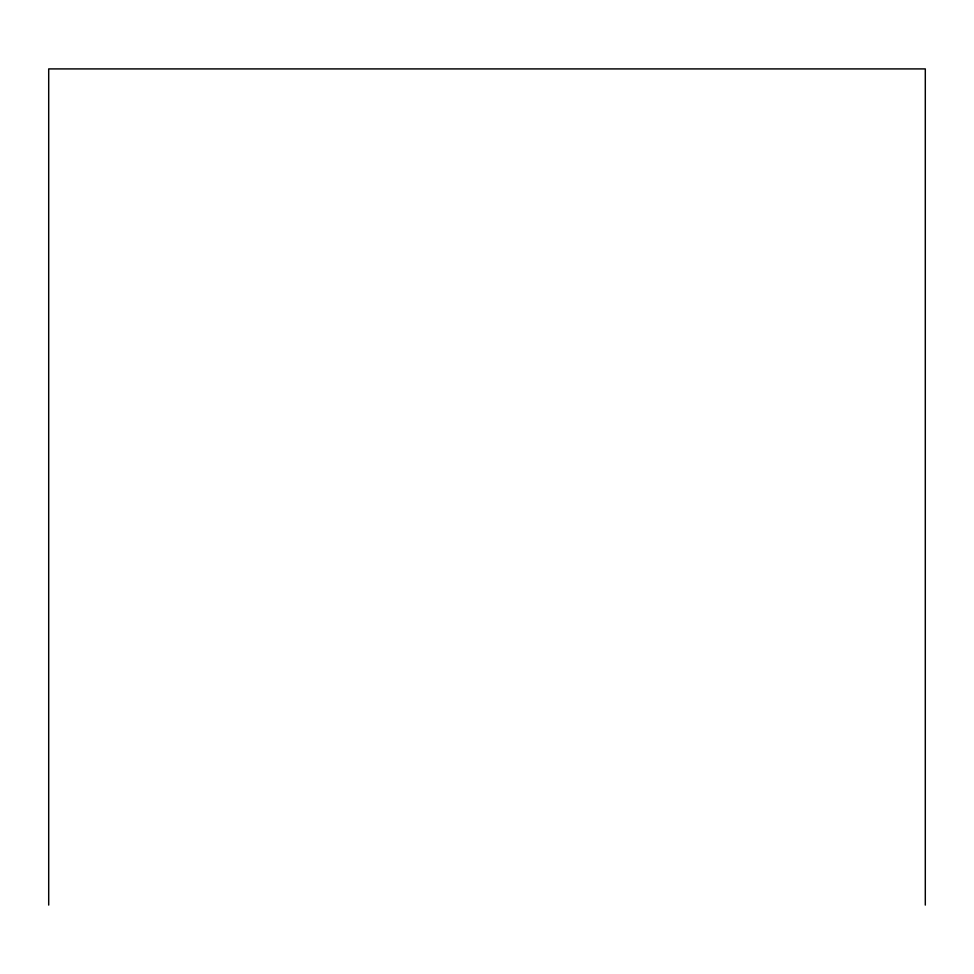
<?xml version="1.0" encoding="UTF-8"?>
<svg xmlns="http://www.w3.org/2000/svg" width="974" height="974" viewBox="0 0 974 974"><rect width="100%" height="100%" fill="white"/><g stroke="black" fill="none" stroke-linecap="round" stroke-linejoin="round"><path stroke-width="1.46" d="M925.3 905.09L925.3 68.91L48.7 68.91L48.7 905.09"/></g></svg>
